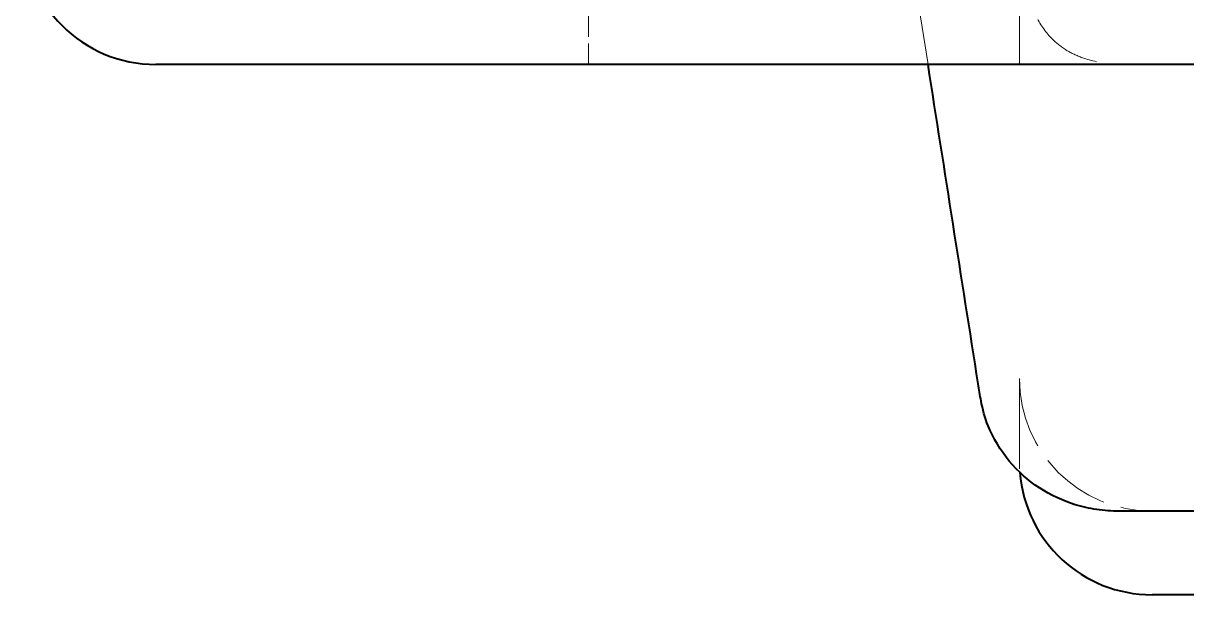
# Model space of a CAD drawing. Header units: millimetres. Extents: x 0 to 51860, y 0 to 5940.
# Drawn here: x 5279.64 to 5297.18, y 1701.75 to 1710.37 of the extents above; entities that cross this region are included whole.
import ezdxf

# ---------------------------------------------------------------- set-up
doc = ezdxf.new("R2010")
doc.units = ezdxf.units.MM
doc.header["$LTSCALE"] = 10
doc.linetypes.add('DASHED', pattern=[0.2067, 0.1654, -0.0413])
doc.layers.add('가려진 것(ISO)', color=2, linetype='DASHED', lineweight=18)
doc.layers.add('가시적인 것(ISO)', color=3, linetype='Continuous', lineweight=40)

msp = doc.modelspace()

# ---------------------------------------------------------------- linework, layer by layer
at = {"layer": '가려진 것(ISO)', "ltscale": 11.490082}
msp.add_line((5294.6612, 1752.5063), (5294.6612, 1705.0063), dxfattribs=at)
at = {"layer": '가려진 것(ISO)', "ltscale": 0.19037}
msp.add_line((5288.1612, 1709.7463), (5288.1612, 1710.7463), dxfattribs=at)
at = {"layer": '가려진 것(ISO)', "ltscale": 1.217426}
msp.add_line((5294.6612, 1703.7463), (5294.6612, 1705.0063), dxfattribs=at)
at = {"layer": '가려진 것(ISO)', "ltscale": 0.643996}
msp.add_arc((5296.6612, 1705.0063), 2, 180, 270, dxfattribs=at)
at = {"layer": '가려진 것(ISO)', "ltscale": 0.029295}
msp.add_arc((5296.6612, 1703.7463), 2, 180, 184.42124, dxfattribs=at)
at = {"layer": '가려진 것(ISO)', "ltscale": 5.25183e-05}
msp.add_ellipse((5294.5331, 1705.0063), major_axis=(-0.4939, -0.0778), ratio=0.0922613, start_param=6.2831622, end_param=6.2847637, dxfattribs=at)
at = {"layer": '가려진 것(ISO)', "ltscale": 4.455699}
msp.add_open_spline([(5293.2826, 1709.7463), (5292.0804, 1717.4176), (5290.891, 1725.0917), (5289.7102, 1732.7675)], degree=3, dxfattribs=at)
at = {"layer": '가려진 것(ISO)', "ltscale": 0.684905}
msp.add_open_spline([(5294.6691, 1711.8043), (5294.6746, 1711.6145), (5294.6853, 1711.4191), (5294.7271, 1711.0718), (5294.7572, 1710.9136), (5294.8366, 1710.6392), (5294.8857, 1710.5189), (5295.0127, 1710.2886), (5295.0944, 1710.1839), (5295.2579, 1710.0355), (5295.3303, 1709.983), (5295.487, 1709.8958), (5295.5699, 1709.8594), (5295.7977, 1709.7861), (5295.9573, 1709.7577), (5296.1608, 1709.7472), (5296.1992, 1709.7463), (5296.2377, 1709.7463)], degree=3, knots=[0, 0, 0, 0, 0.05711941, 0.05711941, 0.10901838, 0.10901838, 0.15926466, 0.15926466, 0.22015567, 0.22015567, 0.25949834, 0.25949834, 0.29424778, 0.29424778, 0.34645099, 0.34645099, 0.3583761, 0.3583761, 0.3583761, 0.3583761], dxfattribs=at)
at = {"layer": '가시적인 것(ISO)'}
for p, q in [((5311.2961, 1709.7463), (5281.6412, 1709.7463)), ((5360.1578, 1703.0063), (5296.1612, 1703.0063)), ((5300.6612, 1701.7463), (5296.6612, 1701.7463))]:
    msp.add_line(p, q, dxfattribs=at)
for centre, start in [((5281.6412, 1711.7463), 180), ((5296.6612, 1703.7463), 184.42124)]:
    msp.add_arc(centre, 2, start, 270, dxfattribs=at)
for points in [[(5294.0393, 1704.9284), (5293.7865, 1706.5343), (5293.5342, 1708.1402), (5293.2826, 1709.7463)], [(5294.0821, 1704.6724), (5294.067, 1704.7573), (5294.0526, 1704.8433), (5294.0392, 1704.9285)]]:
    msp.add_open_spline(points, degree=3, dxfattribs=at)
msp.add_open_spline([(5296.1612, 1703.0063), (5296.0491, 1703.0062), (5295.9368, 1703.0147), (5295.7171, 1703.0479), (5295.6092, 1703.0724), (5295.3146, 1703.1634), (5295.1309, 1703.2486), (5294.7947, 1703.4681), (5294.639, 1703.6048), (5294.3763, 1703.9199), (5294.2663, 1704.1021), (5294.1411, 1704.4171), (5294.1049, 1704.5437), (5294.0821, 1704.6724)], degree=3, knots=[0, 0, 0, 0, 0.03590558, 0.03590558, 0.07109369, 0.07109369, 0.13414809, 0.13414809, 0.19732959, 0.19732959, 0.26066287, 0.26066287, 0.29994419, 0.29994419, 0.29994419, 0.29994419], dxfattribs=at)

doc.saveas('drawing.dxf')
